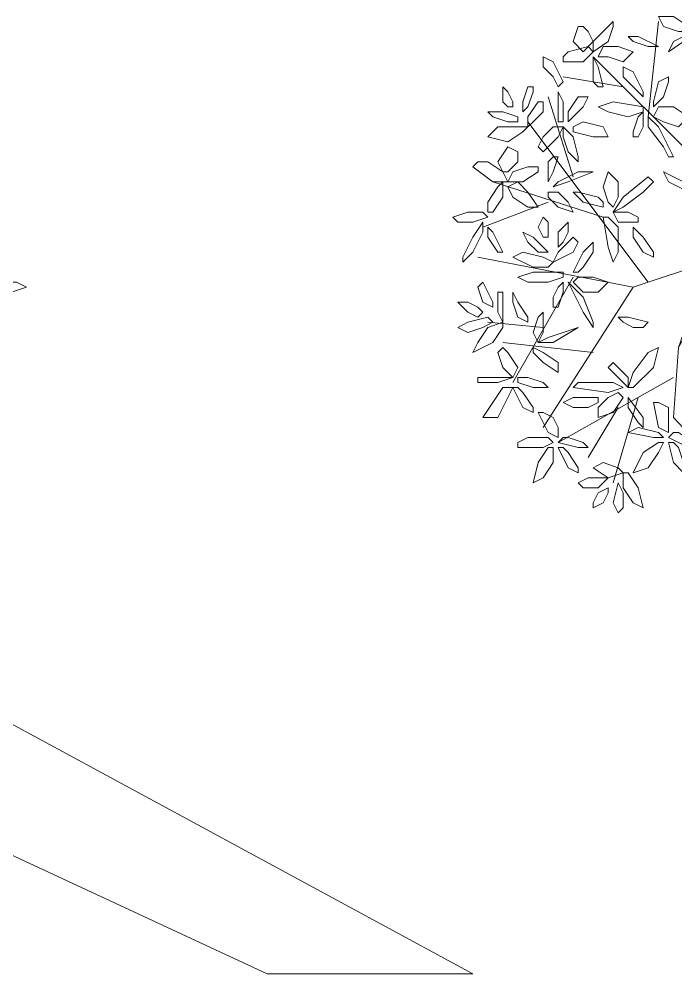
# Model space of a CAD drawing. Header units: millimetres. Extents: x 2576 to 2719, y 1757 to 1977.
# Drawn here: x 2662.51 to 2666.2, y 1811.96 to 1817.34 of the extents above; entities that cross this region are included whole.
import ezdxf

# ---------------------------------------------------------------- set-up
doc = ezdxf.new("R2010")
doc.units = ezdxf.units.MM
doc.layers.add('PDF_0', color=7, linetype='Continuous')
doc.layers.add('PDF_CVL_CUADCON_TIT', color=7, linetype='Continuous')

msp = doc.modelspace()

# ---------------------------------------------------------------- linework, layer by layer
at = {"layer": 'PDF_0', "lineweight": 9}
for points in [[(2666.2187, 1817.2712), (2666.134, 1817.2994), (2666.1057, 1817.3559), (2666.1904, 1817.3559), (2666.2752, 1817.2994), (2666.2752, 1817.2712)], [(2665.8516, 1817.3277), (2665.8516, 1817.2994), (2665.8233, 1817.2147), (2665.7386, 1817.1582), (2665.7386, 1817.2147), (2665.7951, 1817.2712)], [(2665.7104, 1817.2712), (2665.7386, 1817.2147), (2665.6821, 1817.1582), (2665.6256, 1817.2147), (2665.6539, 1817.2994), (2665.6821, 1817.2994)], [(2666.1904, 1817.2147), (2666.1622, 1817.1582), (2666.2469, 1817.2147), (2666.2752, 1817.2712), (2666.2469, 1817.243)], [(2666.0492, 1817.1865), (2666.1057, 1817.1865), (2665.9928, 1817.243), (2665.9363, 1817.243), (2665.9645, 1817.2147)], [(2665.5974, 1817.1582), (2665.7104, 1817.1865), (2665.7386, 1817.1582), (2665.6821, 1817.1018), (2665.5692, 1817.1018), (2665.5692, 1817.13)], [(2665.7668, 1817.13), (2665.7951, 1817.1865), (2665.8798, 1817.1865), (2665.9645, 1817.1582), (2665.908, 1817.1018), (2665.8233, 1817.13)], [(2665.5127, 1817.017), (2665.4562, 1817.0735), (2665.4562, 1817.13), (2665.5127, 1817.1018), (2665.5692, 1816.9888), (2665.5409, 1816.9606)], [(2665.7386, 1816.9888), (2665.7386, 1817.0735), (2665.7386, 1817.13), (2665.7668, 1817.0735), (2665.7951, 1816.9606), (2665.7668, 1816.9606)], [(2665.9645, 1816.9606), (2665.908, 1817.017), (2665.908, 1817.0735), (2665.9645, 1817.0453), (2666.021, 1816.9323), (2666.021, 1816.9041)], [(2666.134, 1816.9041), (2666.1622, 1816.9888), (2666.1622, 1817.017), (2666.1057, 1816.9888), (2666.0775, 1816.8758), (2666.0775, 1816.8476)], [(2665.2868, 1816.8476), (2665.2585, 1816.8476), (2665.2303, 1816.8758), (2665.2303, 1816.9606), (2665.2585, 1816.9323), (2665.2868, 1816.8758)], [(2665.3997, 1816.9323), (2665.3715, 1816.8476), (2665.3433, 1816.8194), (2665.3433, 1816.8758), (2665.3715, 1816.9606), (2665.3997, 1816.9606)], [(2665.5409, 1816.7911), (2665.5409, 1816.9041), (2665.5409, 1816.9323), (2665.5692, 1816.8758), (2665.5692, 1816.7629), (2665.5409, 1816.7629)], [(2665.4562, 1816.8194), (2665.3997, 1816.7629), (2665.3715, 1816.7346), (2665.3715, 1816.7911), (2665.428, 1816.8758), (2665.4562, 1816.8758)], [(2665.5974, 1816.8194), (2665.5974, 1816.7629), (2665.6821, 1816.8476), (2665.7104, 1816.9041), (2665.6539, 1816.9041)], [(2665.9363, 1816.7911), (2665.8233, 1816.8194), (2665.7668, 1816.8476), (2665.8516, 1816.8758), (2666.021, 1816.8476), (2666.021, 1816.8194)], [(2665.2585, 1816.7629), (2665.1738, 1816.7911), (2665.1456, 1816.8194), (2665.2303, 1816.8194), (2665.315, 1816.7911), (2665.315, 1816.7629)], [(2665.9645, 1816.6782), (2665.9928, 1816.6782), (2666.021, 1816.7346), (2666.021, 1816.8194), (2665.9928, 1816.7911), (2665.9645, 1816.7064)], [(2666.0775, 1816.7911), (2666.1057, 1816.8476), (2666.1904, 1816.8476), (2666.2752, 1816.7911), (2666.2187, 1816.7346), (2666.134, 1816.7629)], [(2665.6256, 1816.7346), (2665.6256, 1816.7064), (2665.7386, 1816.6782), (2665.8233, 1816.6782), (2665.7951, 1816.7346), (2665.6821, 1816.7629)], [(2666.134, 1816.6217), (2666.0492, 1816.7346), (2666.0492, 1816.7911), (2666.1057, 1816.7346), (2666.1904, 1816.5652), (2666.1622, 1816.5652)], [(2665.3715, 1816.7346), (2665.3433, 1816.7064), (2665.2585, 1816.6499), (2665.1456, 1816.6782), (2665.2021, 1816.7346), (2665.2868, 1816.7346)], [(2665.4562, 1816.6782), (2665.5127, 1816.7346), (2665.5692, 1816.7346), (2665.5409, 1816.6782), (2665.4562, 1816.5934), (2665.428, 1816.6217)], [(2665.5974, 1816.5934), (2665.5692, 1816.6782), (2665.5692, 1816.7346), (2665.6256, 1816.6782), (2665.6539, 1816.5652), (2665.6539, 1816.537)], [(2665.315, 1816.537), (2665.2585, 1816.4805), (2665.2303, 1816.4805), (2665.2021, 1816.537), (2665.2585, 1816.6217), (2665.315, 1816.5934)], [(2665.4844, 1816.537), (2665.4844, 1816.4522), (2665.4844, 1816.424), (2665.5127, 1816.4805), (2665.5409, 1816.5652), (2665.5127, 1816.5652)], [(2665.1456, 1816.537), (2665.2303, 1816.4805), (2665.2585, 1816.424), (2665.1738, 1816.424), (2665.0609, 1816.5087), (2665.0891, 1816.537)], [(2665.428, 1816.5087), (2665.428, 1816.4805), (2665.3433, 1816.424), (2665.2585, 1816.424), (2665.2868, 1816.4805), (2665.3715, 1816.5087)], [(2665.6539, 1816.4805), (2665.5409, 1816.424), (2665.5127, 1816.3958), (2665.5974, 1816.424), (2665.7386, 1816.4805), (2665.7104, 1816.4805)], [(2665.8516, 1816.2828), (2665.8233, 1816.311), (2665.7951, 1816.3958), (2665.8233, 1816.4805), (2665.8798, 1816.424), (2665.8798, 1816.3393)], [(2666.021, 1816.3675), (2665.908, 1816.2828), (2665.8516, 1816.2546), (2665.908, 1816.3393), (2666.0492, 1816.4522), (2666.0775, 1816.424)], [(2666.2187, 1816.3958), (2666.1622, 1816.424), (2666.134, 1816.4805), (2666.1904, 1816.4522), (2666.3034, 1816.3958), (2666.2752, 1816.3675)], [(2665.1456, 1816.311), (2665.2021, 1816.3958), (2665.2303, 1816.424), (2665.2303, 1816.3393), (2665.1738, 1816.2546), (2665.1456, 1816.2546)], [(2665.2585, 1816.3958), (2665.315, 1816.424), (2665.3715, 1816.3675), (2665.428, 1816.2828), (2665.3715, 1816.2828), (2665.2868, 1816.3393)], [(2665.4844, 1816.3675), (2665.4844, 1816.3393), (2665.5409, 1816.2828), (2665.6256, 1816.2546), (2665.5974, 1816.311), (2665.5409, 1816.3675)], [(2665.7668, 1816.3393), (2665.6539, 1816.3675), (2665.6256, 1816.3675), (2665.6821, 1816.311), (2665.7951, 1816.2828), (2665.7951, 1816.311)], [(2665.1456, 1816.2263), (2665.1173, 1816.2546), (2665.0326, 1816.2546), (2664.9479, 1816.2263), (2664.9761, 1816.1981), (2665.0609, 1816.1981)], [(2665.4844, 1816.1134), (2665.4562, 1816.1134), (2665.428, 1816.1699), (2665.4562, 1816.2263), (2665.4844, 1816.1981), (2665.4844, 1816.1416)], [(2665.8798, 1816.1699), (2665.8798, 1816.0287), (2665.8516, 1815.9722), (2665.8233, 1816.0569), (2665.7951, 1816.2263), (2665.8233, 1816.2263)], [(2665.9928, 1816.1981), (2665.9928, 1816.2263), (2665.9363, 1816.2546), (2665.8516, 1816.2546), (2665.8798, 1816.1981), (2665.9363, 1816.1981)], [(2665.0609, 1816.0287), (2665.1173, 1816.1416), (2665.1173, 1816.1981), (2665.0609, 1816.1134), (2665.0044, 1816.0004), (2665.0044, 1815.9722)], [(2665.5974, 1816.1416), (2665.5974, 1816.1981), (2665.5409, 1816.1416), (2665.5409, 1816.0569), (2665.5692, 1816.0851)], [(2665.2021, 1816.0851), (2665.1738, 1816.1416), (2665.1456, 1816.1699), (2665.1456, 1816.1134), (2665.2021, 1816.0287), (2665.2303, 1816.0287)], [(2665.428, 1816.0287), (2665.4844, 1816.0287), (2665.3997, 1816.1134), (2665.3433, 1816.1416), (2665.3715, 1816.0851)], [(2666.021, 1816.0287), (2665.9645, 1816.1134), (2665.9645, 1816.1699), (2666.021, 1816.1134), (2666.0775, 1816.0287), (2666.0775, 1816.0004)], [(2665.6256, 1816.0287), (2665.5692, 1816.0004), (2665.5127, 1815.9722), (2665.5409, 1816.0287), (2665.6256, 1816.1134), (2665.6539, 1816.0851)], [(2665.6821, 1815.9439), (2665.7386, 1816.0287), (2665.7386, 1816.0851), (2665.6821, 1816.0287), (2665.6256, 1815.9157), (2665.6539, 1815.9157)], [(2665.5127, 1815.9722), (2665.4844, 1815.9439), (2665.3997, 1815.9439), (2665.2868, 1816.0004), (2665.3433, 1816.0287), (2665.4562, 1816.0004)], [(2665.4844, 1815.8592), (2665.3715, 1815.8592), (2665.315, 1815.8875), (2665.3997, 1815.9157), (2665.5692, 1815.9157), (2665.5692, 1815.8875)], [(2662.3781, 1815.831), (2662.4063, 1815.831), (2662.4628, 1815.8027), (2662.5475, 1815.831), (2662.491, 1815.8592), (2662.4346, 1815.8592)], [(2665.1456, 1815.8027), (2665.1738, 1815.7463), (2665.1738, 1815.718), (2665.1173, 1815.7463), (2665.0891, 1815.831), (2665.1173, 1815.8592)], [(2665.5127, 1815.718), (2665.5409, 1815.718), (2665.5692, 1815.8027), (2665.5692, 1815.8592), (2665.5409, 1815.831), (2665.5127, 1815.7745)], [(2665.6821, 1815.6898), (2665.6256, 1815.8027), (2665.5974, 1815.8592), (2665.6821, 1815.7745), (2665.7386, 1815.6333), (2665.7386, 1815.6051)], [(2665.6256, 1815.8592), (2665.6539, 1815.8875), (2665.7386, 1815.8875), (2665.8233, 1815.8592), (2665.7668, 1815.8027), (2665.6821, 1815.8027)], [(2665.2303, 1815.7463), (2665.2303, 1815.6898), (2665.2303, 1815.6333), (2665.2021, 1815.6898), (2665.2021, 1815.8027), (2665.2303, 1815.8027)], [(2665.315, 1815.6615), (2665.2868, 1815.7463), (2665.2868, 1815.8027), (2665.315, 1815.7463), (2665.3715, 1815.6615), (2665.3715, 1815.6333)], [(2665.1173, 1815.6898), (2665.0891, 1815.6615), (2665.0326, 1815.6898), (2664.9761, 1815.7463), (2665.0326, 1815.7463), (2665.0891, 1815.718)], [(2665.428, 1815.6615), (2665.4562, 1815.6898), (2665.4562, 1815.5768), (2665.428, 1815.5203), (2665.3997, 1815.5768)], [(2665.1173, 1815.6051), (2665.0326, 1815.5768), (2664.9761, 1815.6051), (2665.0326, 1815.6333), (2665.1456, 1815.6615), (2665.1738, 1815.6333)], [(2665.2303, 1815.6333), (2665.2303, 1815.6051), (2665.1738, 1815.5203), (2665.0609, 1815.4639), (2665.0891, 1815.5203), (2665.1456, 1815.6051)], [(2665.9645, 1815.6051), (2665.908, 1815.6333), (2665.8798, 1815.6615), (2665.9363, 1815.6615), (2666.0492, 1815.6333), (2666.021, 1815.6051)], [(2665.5692, 1815.5768), (2665.6539, 1815.6051), (2665.5127, 1815.5203), (2665.428, 1815.5203), (2665.4844, 1815.5486)], [(2665.2585, 1815.4639), (2665.315, 1815.3791), (2665.2868, 1815.3227), (2665.2303, 1815.3791), (2665.2021, 1815.4639), (2665.2303, 1815.4921)], [(2665.3997, 1815.4921), (2665.3997, 1815.4639), (2665.4562, 1815.4074), (2665.5409, 1815.3509), (2665.5409, 1815.4074), (2665.4562, 1815.4639)], [(2665.9645, 1815.3509), (2666.0492, 1815.4639), (2666.1057, 1815.4921), (2666.0775, 1815.3791), (2665.9645, 1815.2662), (2665.9363, 1815.2662)], [(2665.8516, 1815.4074), (2665.8233, 1815.3791), (2665.8798, 1815.3227), (2665.9363, 1815.2662), (2665.9363, 1815.3227), (2665.8798, 1815.3791)], [(2665.1456, 1815.3227), (2665.2303, 1815.3227), (2665.2868, 1815.3227), (2665.2021, 1815.2944), (2665.0891, 1815.2944), (2665.0891, 1815.3227)], [(2665.3715, 1815.3227), (2665.4562, 1815.2944), (2665.4844, 1815.2662), (2665.3997, 1815.2662), (2665.315, 1815.2944), (2665.315, 1815.3227)], [(2665.2868, 1815.2662), (2665.2303, 1815.2662), (2665.1738, 1815.1815), (2665.1173, 1815.0967), (2665.2021, 1815.0967), (2665.2585, 1815.2097)], [(2665.3433, 1815.2379), (2665.3997, 1815.1532), (2665.3997, 1815.125), (2665.3433, 1815.1532), (2665.2868, 1815.2662), (2665.315, 1815.2662)], [(2665.7104, 1815.2944), (2665.8516, 1815.2944), (2665.908, 1815.2662), (2665.8233, 1815.2379), (2665.6256, 1815.2662), (2665.6539, 1815.2944)], [(2665.7104, 1815.1532), (2665.6256, 1815.1532), (2665.5692, 1815.1815), (2665.6256, 1815.2097), (2665.7668, 1815.2097), (2665.7668, 1815.1815)], [(2665.8798, 1815.2379), (2665.908, 1815.2097), (2665.8516, 1815.125), (2665.7668, 1815.0967), (2665.7668, 1815.1532), (2665.8233, 1815.2097)], [(2665.9363, 1815.1532), (2665.9363, 1815.2097), (2666.021, 1815.0967), (2666.021, 1815.0403), (2665.9928, 1815.0685)], [(2666.1622, 1815.1532), (2666.1622, 1815.0685), (2666.1622, 1815.012), (2666.1057, 1815.0403), (2666.0775, 1815.1815), (2666.1057, 1815.1815)], [(2665.5127, 1815.0967), (2665.5409, 1815.0403), (2665.5409, 1814.9838), (2665.4844, 1815.012), (2665.428, 1815.125), (2665.4562, 1815.125)], [(2665.9928, 1815.0403), (2665.9363, 1815.012), (2666.0775, 1814.9838), (2666.134, 1814.9838), (2666.1057, 1815.012)], [(2666.2187, 1815.012), (2666.3034, 1814.9555), (2666.3316, 1814.9273), (2666.2752, 1814.9273), (2666.1622, 1814.9838), (2666.1904, 1815.012)], [(2665.3715, 1814.9838), (2665.4844, 1814.9838), (2665.5127, 1814.9555), (2665.4562, 1814.9273), (2665.315, 1814.9273), (2665.315, 1814.9555)], [(2665.5974, 1814.9838), (2665.6821, 1814.9555), (2665.7104, 1814.9273), (2665.6539, 1814.9273), (2665.5409, 1814.9555), (2665.5692, 1814.9838)], [(2666.134, 1814.9555), (2666.1057, 1814.9555), (2666.021, 1814.8991), (2665.9645, 1814.7861), (2666.0492, 1814.8143), (2666.1057, 1814.8991)], [(2666.2187, 1814.9273), (2666.2469, 1814.8426), (2666.2469, 1814.7861), (2666.1904, 1814.8426), (2666.1622, 1814.9555), (2666.1904, 1814.9555)], [(2665.5127, 1814.9273), (2665.4844, 1814.9273), (2665.428, 1814.8426), (2665.3997, 1814.7296), (2665.4562, 1814.7579), (2665.5127, 1814.8426)], [(2665.5974, 1814.8991), (2665.6539, 1814.8143), (2665.6539, 1814.7861), (2665.5974, 1814.8143), (2665.5409, 1814.9273), (2665.5692, 1814.9273)], [(2665.7951, 1814.8426), (2665.7386, 1814.8143), (2665.8233, 1814.7579), (2665.908, 1814.7861), (2665.8798, 1814.8143)], [(2665.908, 1814.7861), (2665.9363, 1814.7861), (2665.9928, 1814.7014), (2666.021, 1814.5884), (2665.9645, 1814.6167), (2665.908, 1814.7014)], [(2665.7104, 1814.7579), (2665.7668, 1814.7579), (2665.8233, 1814.7579), (2665.7668, 1814.7014), (2665.6821, 1814.7014), (2665.6539, 1814.7296)], [(2665.908, 1814.6731), (2665.8798, 1814.7296), (2665.8516, 1814.6167), (2665.8798, 1814.5602), (2665.908, 1814.5884)], [(2665.8233, 1814.7014), (2665.8233, 1814.6731), (2665.7951, 1814.6167), (2665.7386, 1814.5884), (2665.7386, 1814.6167), (2665.7668, 1814.6731)]]:
    msp.add_lwpolyline(points, close=True, dxfattribs=at)
for points in [[(2666.0492, 1816.7911), (2666.1057, 1817.3277)], [(2667.4895, 1815.0685), (2667.2071, 1815.125), (2667.0376, 1815.4074), (2666.8117, 1815.4356), (2666.4728, 1815.9439), (2666.2187, 1815.4921), (2666.3881, 1815.9722), (2666.3034, 1816.5652), (2665.7386, 1817.13)], [(2665.908, 1816.9606), (2665.5692, 1817.017)], [(2665.6256, 1816.4522), (2665.4844, 1816.9041)], [(2666.0492, 1815.8592), (2665.3715, 1816.7629)], [(2665.7951, 1816.2263), (2665.1738, 1816.424)], [(2665.4844, 1816.311), (2665.1173, 1816.1699)], [(2665.0891, 1816.0004), (2665.9645, 1815.831), (2665.4562, 1815.0403)], [(2665.9645, 1815.831), (2666.3881, 1815.9722), (2665.9645, 1815.831)], [(2665.6256, 1815.8875), (2665.2868, 1815.2944)], [(2665.4562, 1815.6051), (2665.1456, 1815.6333)], [(2665.7386, 1815.4639), (2665.2303, 1815.5203)], [(2666.2187, 1815.4921), (2666.1904, 1815.0967), (2666.6423, 1814.6167)], [(2666.1904, 1815.3227), (2665.5409, 1814.9555)], [(2665.9928, 1815.2097), (2665.8516, 1814.7296)], [(2665.8798, 1815.1532), (2665.7104, 1814.8708)]]:
    msp.add_lwpolyline(points, dxfattribs=at)
at = {"layer": 'PDF_CVL_CUADCON_TIT', "lineweight": 9}
msp.add_lwpolyline([(2644.7001, 1824.1899), (2650.2915, 1819.5586), (2654.1321, 1816.3675), (2658.6787, 1814.3908), (2663.903, 1811.9621), (2665.0609, 1811.9621), (2660.006, 1814.7014), (2659.1588, 1815.8027), (2657.0973, 1817.4124), (2653.5108, 1819.248), (2652.9743, 1818.7114), (2646.7051, 1823.3145)], dxfattribs=at)

doc.saveas('drawing.dxf')
